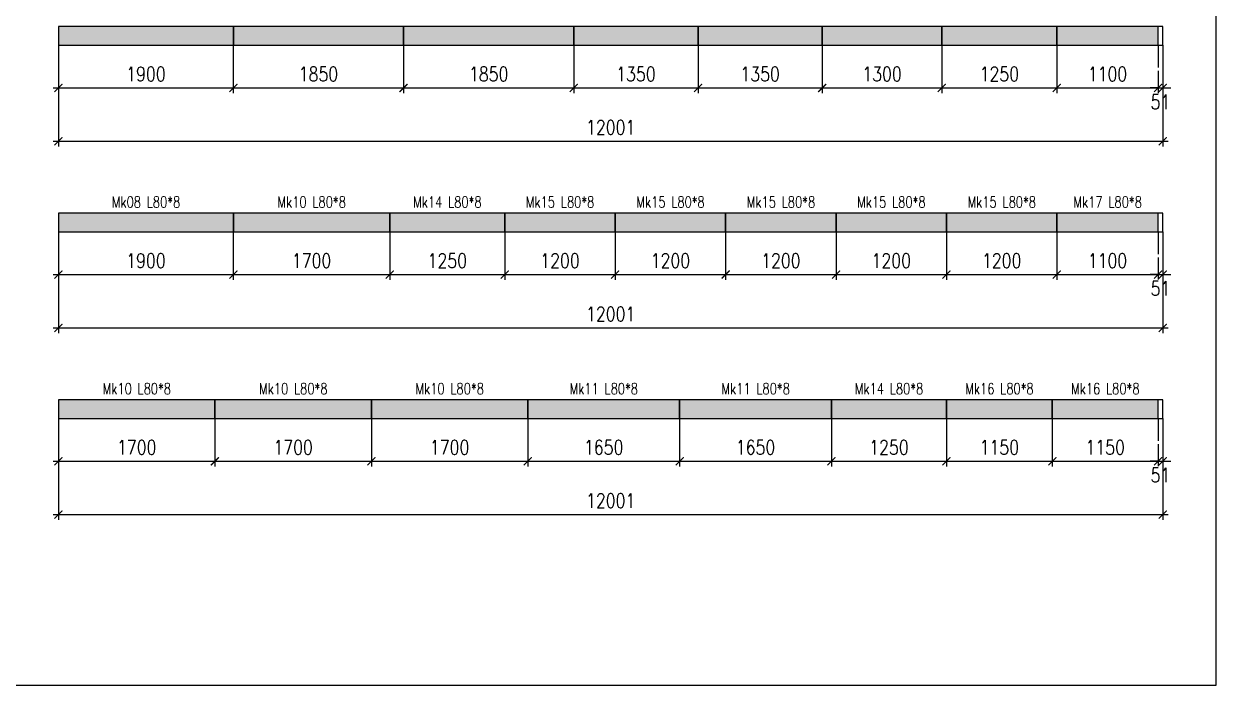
# Model space of a CAD drawing. Header units: millimetres. Extents: x -56 to 421004, y -1 to 91234.
# Drawn here: x 394712 to 407670, y 66009 to 73200 of the extents above; entities that cross this region are included whole.
import ezdxf
from ezdxf.enums import TextEntityAlignment as Align

# ---------------------------------------------------------------- set-up
doc = ezdxf.new("R2010")
doc.units = ezdxf.units.MM
doc.styles.add('EasyCutStyle', font='romans.shx', dxfattribs={"width": 0.8})
doc.styles.add('EasyCutStyleOptimezeBars', font='Romans.shx', dxfattribs={"width": 0.8})
doc.dimstyles.new('EasyCutDimOptimezeBars', dxfattribs={"dimscale": 57.971, "dimtxt": 2.7, "dimasz": 1.5, "dimexe": 1, "dimexo": 0, "dimgap": 1.25, "dimtad": 1, "dimdec": 1, "dimrnd": 0.5, "dimzin": 12, "dimdsep": 46, "dimtxsty": 'EasyCutStyleOptimezeBars', "dimblk": 'ARCHTICK', "dimblk1": 'ARCHTICK', "dimblk2": 'ARCHTICK', "dimcen": 1, "dimdle": 1, "dimclrd": 1, "dimclre": 1, "dimclrt": 3, "dimadec": 3, "dimazin": 0, "dimtfac": 1, "dimtdec": 1, "dimtix": 1, "dimtmove": 0, "dimatfit": 3, "dimfxl": 1, "dimtfill": 1, "dimtolj": 1, "dimtzin": 0, "dimarcsym": 0})

# ---------------------------------------------------------------- blocks, each defined once
blk = doc.blocks.new('_ArchTick')
at = {"color": 0, "linetype": 'ByBlock', "const_width": 0.15}
blk.add_lwpolyline([(-0.5, -0.5), (0.5, 0.5)], dxfattribs=at)
blk = doc.blocks.new('*D1874')
at = {"color": 1, "lineweight": -2}
for p, q in [((395089, 72967), (395089, 72445)), ((396989, 72967), (396989, 72445)), ((395031, 72503), (397047, 72503))]:
    blk.add_line(p, q, dxfattribs=at)
at = {"layer": 'Defpoints', "color": 0}
for p in [(395089, 72967), (396989, 72967), (396989, 72503)]:
    blk.add_point(p, dxfattribs=at)
at = {"color": 1, "lineweight": -2, "xscale": 86.9637, "yscale": 86.9637, "zscale": 86.9637, "rotation": 180}
blk.add_blockref('_ArchTick', (395089, 72503), dxfattribs=at)
at = {"color": 1, "lineweight": -2, "xscale": 86.9637, "yscale": 86.9637, "zscale": 86.9637}
blk.add_blockref('_ArchTick', (396989, 72503), dxfattribs=at)
at = {"color": 3, "insert": (396039, 72654), "char_height": 156.5, "attachment_point": 5, "style": 'EasyCutStyleOptimezeBars', "bg_fill": 3, "box_fill_scale": 1.1, "bg_fill_color": 256, "bg_fill_true_color": 13158600, "bg_fill_transparency": 13589988}
blk.add_mtext('\\A1;1900', dxfattribs=at)
blk = doc.blocks.new('*D1875')
at = {"color": 1, "lineweight": -2}
for p, q in [((396989, 72967), (396989, 72445)), ((398839, 72967), (398839, 72445)), ((396931, 72503), (398897, 72503))]:
    blk.add_line(p, q, dxfattribs=at)
at = {"layer": 'Defpoints', "color": 0}
for p in [(396989, 72967), (398839, 72967), (398839, 72503)]:
    blk.add_point(p, dxfattribs=at)
at = {"color": 1, "lineweight": -2, "xscale": 86.9637, "yscale": 86.9637, "zscale": 86.9637, "rotation": 180}
blk.add_blockref('_ArchTick', (396989, 72503), dxfattribs=at)
at = {"color": 1, "lineweight": -2, "xscale": 86.9637, "yscale": 86.9637, "zscale": 86.9637}
blk.add_blockref('_ArchTick', (398839, 72503), dxfattribs=at)
at = {"color": 3, "insert": (397914, 72654), "char_height": 156.5, "attachment_point": 5, "style": 'EasyCutStyleOptimezeBars', "bg_fill": 3, "box_fill_scale": 1.1, "bg_fill_color": 256, "bg_fill_true_color": 13158600, "bg_fill_transparency": 4259909}
blk.add_mtext('\\A1;1850', dxfattribs=at)
blk = doc.blocks.new('*D1876')
at = {"color": 1, "lineweight": -2}
for p, q in [((398839, 72967), (398839, 72445)), ((400689, 72967), (400689, 72445)), ((398781, 72503), (400747, 72503))]:
    blk.add_line(p, q, dxfattribs=at)
at = {"layer": 'Defpoints', "color": 0}
for p in [(398839, 72967), (400689, 72967), (400689, 72503)]:
    blk.add_point(p, dxfattribs=at)
at = {"color": 1, "lineweight": -2, "xscale": 86.9637, "yscale": 86.9637, "zscale": 86.9637, "rotation": 180}
blk.add_blockref('_ArchTick', (398839, 72503), dxfattribs=at)
at = {"color": 1, "lineweight": -2, "xscale": 86.9637, "yscale": 86.9637, "zscale": 86.9637}
blk.add_blockref('_ArchTick', (400689, 72503), dxfattribs=at)
at = {"color": 3, "insert": (399764, 72654), "char_height": 156.5, "attachment_point": 5, "style": 'EasyCutStyleOptimezeBars', "bg_fill": 3, "box_fill_scale": 1.1, "bg_fill_color": 256, "bg_fill_true_color": 13158600, "bg_fill_transparency": 13715020}
blk.add_mtext('\\A1;1850', dxfattribs=at)
blk = doc.blocks.new('*D1877')
at = {"color": 1, "lineweight": -2}
for p, q in [((400689, 72967), (400689, 72445)), ((402039, 72967), (402039, 72445)), ((400631, 72503), (402097, 72503))]:
    blk.add_line(p, q, dxfattribs=at)
at = {"layer": 'Defpoints', "color": 0}
for p in [(400689, 72967), (402039, 72967), (402039, 72503)]:
    blk.add_point(p, dxfattribs=at)
at = {"color": 1, "lineweight": -2, "xscale": 86.9637, "yscale": 86.9637, "zscale": 86.9637, "rotation": 180}
blk.add_blockref('_ArchTick', (400689, 72503), dxfattribs=at)
at = {"color": 1, "lineweight": -2, "xscale": 86.9637, "yscale": 86.9637, "zscale": 86.9637}
blk.add_blockref('_ArchTick', (402039, 72503), dxfattribs=at)
at = {"color": 3, "insert": (401364, 72654), "char_height": 156.5, "attachment_point": 5, "style": 'EasyCutStyleOptimezeBars', "bg_fill": 3, "box_fill_scale": 1.1, "bg_fill_color": 256, "bg_fill_true_color": 13158600, "bg_fill_transparency": 13731200}
blk.add_mtext('\\A1;1350', dxfattribs=at)
blk = doc.blocks.new('*D1878')
at = {"color": 1, "lineweight": -2}
for p, q in [((402039, 72967), (402039, 72445)), ((403389, 72967), (403389, 72445)), ((401981, 72503), (403447, 72503))]:
    blk.add_line(p, q, dxfattribs=at)
at = {"layer": 'Defpoints', "color": 0}
for p in [(402039, 72967), (403389, 72967), (403389, 72503)]:
    blk.add_point(p, dxfattribs=at)
at = {"color": 1, "lineweight": -2, "xscale": 86.9637, "yscale": 86.9637, "zscale": 86.9637, "rotation": 180}
blk.add_blockref('_ArchTick', (402039, 72503), dxfattribs=at)
at = {"color": 1, "lineweight": -2, "xscale": 86.9637, "yscale": 86.9637, "zscale": 86.9637}
blk.add_blockref('_ArchTick', (403389, 72503), dxfattribs=at)
at = {"color": 3, "insert": (402714, 72654), "char_height": 156.5, "attachment_point": 5, "style": 'EasyCutStyleOptimezeBars', "bg_fill": 3, "box_fill_scale": 1.1, "bg_fill_color": 256, "bg_fill_true_color": 13158600, "bg_fill_transparency": 5959289}
blk.add_mtext('\\A1;1350', dxfattribs=at)
blk = doc.blocks.new('*D1879')
at = {"color": 1, "lineweight": -2}
for p, q in [((403389, 72967), (403389, 72445)), ((404689, 72967), (404689, 72445)), ((403331, 72503), (404747, 72503))]:
    blk.add_line(p, q, dxfattribs=at)
at = {"layer": 'Defpoints', "color": 0}
for p in [(403389, 72967), (404689, 72967), (404689, 72503)]:
    blk.add_point(p, dxfattribs=at)
at = {"color": 1, "lineweight": -2, "xscale": 86.9637, "yscale": 86.9637, "zscale": 86.9637, "rotation": 180}
blk.add_blockref('_ArchTick', (403389, 72503), dxfattribs=at)
at = {"color": 1, "lineweight": -2, "xscale": 86.9637, "yscale": 86.9637, "zscale": 86.9637}
blk.add_blockref('_ArchTick', (404689, 72503), dxfattribs=at)
at = {"color": 3, "insert": (404039, 72654), "char_height": 156.5, "attachment_point": 5, "style": 'EasyCutStyleOptimezeBars', "bg_fill": 3, "box_fill_scale": 1.1, "bg_fill_color": 256, "bg_fill_true_color": 13158600, "bg_fill_transparency": 0}
blk.add_mtext('\\A1;1300', dxfattribs=at)
blk = doc.blocks.new('*D1880')
at = {"color": 1, "lineweight": -2}
for p, q in [((404689, 72967), (404689, 72445)), ((405939, 72967), (405939, 72445)), ((404631, 72503), (405997, 72503))]:
    blk.add_line(p, q, dxfattribs=at)
at = {"layer": 'Defpoints', "color": 0}
for p in [(404689, 72967), (405939, 72967), (405939, 72503)]:
    blk.add_point(p, dxfattribs=at)
at = {"color": 1, "lineweight": -2, "xscale": 86.9637, "yscale": 86.9637, "zscale": 86.9637, "rotation": 180}
blk.add_blockref('_ArchTick', (404689, 72503), dxfattribs=at)
at = {"color": 1, "lineweight": -2, "xscale": 86.9637, "yscale": 86.9637, "zscale": 86.9637}
blk.add_blockref('_ArchTick', (405939, 72503), dxfattribs=at)
at = {"color": 3, "insert": (405314, 72654), "char_height": 156.5, "attachment_point": 5, "style": 'EasyCutStyleOptimezeBars', "bg_fill": 3, "box_fill_scale": 1.1, "bg_fill_color": 256, "bg_fill_true_color": 13158600, "bg_fill_transparency": 13807552}
blk.add_mtext('\\A1;1250', dxfattribs=at)
blk = doc.blocks.new('*D1881')
at = {"color": 1, "lineweight": -2}
for p, q in [((405939, 72967), (405939, 72445)), ((407039, 72967), (407039, 72445)), ((405881, 72503), (407097, 72503))]:
    blk.add_line(p, q, dxfattribs=at)
at = {"layer": 'Defpoints', "color": 0}
for p in [(405939, 72967), (407039, 72967), (407039, 72503)]:
    blk.add_point(p, dxfattribs=at)
at = {"color": 1, "lineweight": -2, "xscale": 86.9637, "yscale": 86.9637, "zscale": 86.9637, "rotation": 180}
blk.add_blockref('_ArchTick', (405939, 72503), dxfattribs=at)
at = {"color": 1, "lineweight": -2, "xscale": 86.9637, "yscale": 86.9637, "zscale": 86.9637}
blk.add_blockref('_ArchTick', (407039, 72503), dxfattribs=at)
at = {"color": 3, "insert": (406489, 72654), "char_height": 156.5, "attachment_point": 5, "style": 'EasyCutStyleOptimezeBars', "bg_fill": 3, "box_fill_scale": 1.1, "bg_fill_color": 256, "bg_fill_true_color": 13158600, "bg_fill_transparency": 0}
blk.add_mtext('\\A1;1100', dxfattribs=at)
blk = doc.blocks.new('*D1882')
at = {"color": 1, "lineweight": -2}
for p, q in [((407039, 72967), (407039, 72445)), ((407090, 72967), (407090, 72445)), ((407039, 72503), (406952, 72503)), ((407039, 72503), (407090, 72503)), ((407090, 72503), (407177, 72503))]:
    blk.add_line(p, q, dxfattribs=at)
at = {"layer": 'Defpoints', "color": 0}
for p in [(407039, 72967), (407090, 72967)]:
    blk.add_point(p, dxfattribs=at)
at = {"color": 1, "lineweight": -2, "xscale": 86.9637, "yscale": 86.9637, "zscale": 86.9637}
blk.add_blockref('_ArchTick', (407039, 72503), dxfattribs=at)
at = {"color": 1, "lineweight": -2, "xscale": 86.9637, "yscale": 86.9637, "zscale": 86.9637, "rotation": 180}
blk.add_blockref('_ArchTick', (407090, 72503), dxfattribs=at)
at = {"color": 3, "char_height": 156.5, "attachment_point": 5, "style": 'EasyCutStyleOptimezeBars', "bg_fill": 3, "box_fill_scale": 1.1, "bg_fill_color": 256, "bg_fill_true_color": 13158600}
for s, insert, bg_fill_transparency in [('\\A1;', (407065, 72706), 10337776), ('\\A1;51', (407065, 72352), 0)]:
    blk.add_mtext(s, dxfattribs=dict(at, insert=insert, bg_fill_transparency=bg_fill_transparency))
at = {"layer": 'Defpoints', "color": 0}
blk.add_point((407090, 72503), dxfattribs=at)
blk = doc.blocks.new('*D1883')
at = {"color": 1, "lineweight": -2}
for p, q in [((395089, 72967), (395089, 71865)), ((407090, 72967), (407090, 71865)), ((395031, 71923), (407148, 71923))]:
    blk.add_line(p, q, dxfattribs=at)
at = {"layer": 'Defpoints', "color": 0}
for p in [(395089, 72967), (407090, 72967), (407090, 71923)]:
    blk.add_point(p, dxfattribs=at)
at = {"color": 1, "lineweight": -2, "xscale": 86.9637, "yscale": 86.9637, "zscale": 86.9637, "rotation": 180}
blk.add_blockref('_ArchTick', (395089, 71923), dxfattribs=at)
at = {"color": 1, "lineweight": -2, "xscale": 86.9637, "yscale": 86.9637, "zscale": 86.9637}
blk.add_blockref('_ArchTick', (407090, 71923), dxfattribs=at)
at = {"color": 3, "insert": (401090, 72074), "char_height": 156.5, "attachment_point": 5, "style": 'EasyCutStyleOptimezeBars', "bg_fill": 3, "box_fill_scale": 1.1, "bg_fill_color": 256, "bg_fill_true_color": 13158600, "bg_fill_transparency": 0}
blk.add_mtext('\\A1;12001', dxfattribs=at)
blk = doc.blocks.new('*D1884')
at = {"color": 1, "lineweight": -2}
for p, q in [((395089, 70937), (395089, 70416)), ((396989, 70937), (396989, 70416)), ((395031, 70474), (397047, 70474))]:
    blk.add_line(p, q, dxfattribs=at)
at = {"layer": 'Defpoints', "color": 0}
for p in [(395089, 70937), (396989, 70937), (396989, 70474)]:
    blk.add_point(p, dxfattribs=at)
at = {"color": 1, "lineweight": -2, "xscale": 86.9637, "yscale": 86.9637, "zscale": 86.9637, "rotation": 180}
blk.add_blockref('_ArchTick', (395089, 70474), dxfattribs=at)
at = {"color": 1, "lineweight": -2, "xscale": 86.9637, "yscale": 86.9637, "zscale": 86.9637}
blk.add_blockref('_ArchTick', (396989, 70474), dxfattribs=at)
at = {"color": 3, "insert": (396039, 70624), "char_height": 156.5, "attachment_point": 5, "style": 'EasyCutStyleOptimezeBars', "bg_fill": 3, "box_fill_scale": 1.1, "bg_fill_color": 256, "bg_fill_true_color": 13158600, "bg_fill_transparency": 13815808}
blk.add_mtext('\\A1;1900', dxfattribs=at)
blk = doc.blocks.new('*D1885')
at = {"color": 1, "lineweight": -2}
for p, q in [((396989, 70937), (396989, 70416)), ((398689, 70937), (398689, 70416)), ((396931, 70474), (398747, 70474))]:
    blk.add_line(p, q, dxfattribs=at)
at = {"layer": 'Defpoints', "color": 0}
for p in [(396989, 70937), (398689, 70937), (398689, 70474)]:
    blk.add_point(p, dxfattribs=at)
at = {"color": 1, "lineweight": -2, "xscale": 86.9637, "yscale": 86.9637, "zscale": 86.9637, "rotation": 180}
blk.add_blockref('_ArchTick', (396989, 70474), dxfattribs=at)
at = {"color": 1, "lineweight": -2, "xscale": 86.9637, "yscale": 86.9637, "zscale": 86.9637}
blk.add_blockref('_ArchTick', (398689, 70474), dxfattribs=at)
at = {"color": 3, "insert": (397839, 70624), "char_height": 156.5, "attachment_point": 5, "style": 'EasyCutStyleOptimezeBars', "bg_fill": 3, "box_fill_scale": 1.1, "bg_fill_color": 256, "bg_fill_true_color": 13158600, "bg_fill_transparency": 10805520}
blk.add_mtext('\\A1;1700', dxfattribs=at)
blk = doc.blocks.new('*D1886')
at = {"color": 1, "lineweight": -2}
for p, q in [((398689, 70937), (398689, 70416)), ((399939, 70937), (399939, 70416)), ((398631, 70474), (399997, 70474))]:
    blk.add_line(p, q, dxfattribs=at)
at = {"layer": 'Defpoints', "color": 0}
for p in [(398689, 70937), (399939, 70937), (399939, 70474)]:
    blk.add_point(p, dxfattribs=at)
at = {"color": 1, "lineweight": -2, "xscale": 86.9637, "yscale": 86.9637, "zscale": 86.9637, "rotation": 180}
blk.add_blockref('_ArchTick', (398689, 70474), dxfattribs=at)
at = {"color": 1, "lineweight": -2, "xscale": 86.9637, "yscale": 86.9637, "zscale": 86.9637}
blk.add_blockref('_ArchTick', (399939, 70474), dxfattribs=at)
at = {"color": 3, "insert": (399314, 70624), "char_height": 156.5, "attachment_point": 5, "style": 'EasyCutStyleOptimezeBars', "bg_fill": 3, "box_fill_scale": 1.1, "bg_fill_color": 256, "bg_fill_true_color": 13158600, "bg_fill_transparency": 3562700}
blk.add_mtext('\\A1;1250', dxfattribs=at)
blk = doc.blocks.new('*D1887')
at = {"color": 1, "lineweight": -2}
for p, q in [((399939, 70937), (399939, 70416)), ((401139, 70937), (401139, 70416)), ((399881, 70474), (401197, 70474))]:
    blk.add_line(p, q, dxfattribs=at)
at = {"layer": 'Defpoints', "color": 0}
for p in [(399939, 70937), (401139, 70937), (401139, 70474)]:
    blk.add_point(p, dxfattribs=at)
at = {"color": 1, "lineweight": -2, "xscale": 86.9637, "yscale": 86.9637, "zscale": 86.9637, "rotation": 180}
blk.add_blockref('_ArchTick', (399939, 70474), dxfattribs=at)
at = {"color": 1, "lineweight": -2, "xscale": 86.9637, "yscale": 86.9637, "zscale": 86.9637}
blk.add_blockref('_ArchTick', (401139, 70474), dxfattribs=at)
at = {"color": 3, "insert": (400539, 70624), "char_height": 156.5, "attachment_point": 5, "style": 'EasyCutStyleOptimezeBars', "bg_fill": 3, "box_fill_scale": 1.1, "bg_fill_color": 256, "bg_fill_true_color": 13158600, "bg_fill_transparency": 13814776}
blk.add_mtext('\\A1;1200', dxfattribs=at)
blk = doc.blocks.new('*D1888')
at = {"color": 1, "lineweight": -2}
for p, q in [((401139, 70937), (401139, 70416)), ((402339, 70937), (402339, 70416)), ((401081, 70474), (402397, 70474))]:
    blk.add_line(p, q, dxfattribs=at)
at = {"layer": 'Defpoints', "color": 0}
for p in [(401139, 70937), (402339, 70937), (402339, 70474)]:
    blk.add_point(p, dxfattribs=at)
at = {"color": 1, "lineweight": -2, "xscale": 86.9637, "yscale": 86.9637, "zscale": 86.9637, "rotation": 180}
blk.add_blockref('_ArchTick', (401139, 70474), dxfattribs=at)
at = {"color": 1, "lineweight": -2, "xscale": 86.9637, "yscale": 86.9637, "zscale": 86.9637}
blk.add_blockref('_ArchTick', (402339, 70474), dxfattribs=at)
at = {"color": 3, "insert": (401739, 70624), "char_height": 156.5, "attachment_point": 5, "style": 'EasyCutStyleOptimezeBars', "bg_fill": 3, "box_fill_scale": 1.1, "bg_fill_color": 256, "bg_fill_true_color": 13158600, "bg_fill_transparency": 16732}
blk.add_mtext('\\A1;1200', dxfattribs=at)
blk = doc.blocks.new('*D1889')
at = {"color": 1, "lineweight": -2}
for p, q in [((402339, 70937), (402339, 70416)), ((403539, 70937), (403539, 70416)), ((402281, 70474), (403597, 70474))]:
    blk.add_line(p, q, dxfattribs=at)
at = {"layer": 'Defpoints', "color": 0}
for p in [(402339, 70937), (403539, 70937), (403539, 70474)]:
    blk.add_point(p, dxfattribs=at)
at = {"color": 1, "lineweight": -2, "xscale": 86.9637, "yscale": 86.9637, "zscale": 86.9637, "rotation": 180}
blk.add_blockref('_ArchTick', (402339, 70474), dxfattribs=at)
at = {"color": 1, "lineweight": -2, "xscale": 86.9637, "yscale": 86.9637, "zscale": 86.9637}
blk.add_blockref('_ArchTick', (403539, 70474), dxfattribs=at)
at = {"color": 3, "insert": (402939, 70624), "char_height": 156.5, "attachment_point": 5, "style": 'EasyCutStyleOptimezeBars', "bg_fill": 3, "box_fill_scale": 1.1, "bg_fill_color": 256, "bg_fill_true_color": 13158600, "bg_fill_transparency": 0}
blk.add_mtext('\\A1;1200', dxfattribs=at)
blk = doc.blocks.new('*D1890')
at = {"color": 1, "lineweight": -2}
for p, q in [((403539, 70937), (403539, 70416)), ((404739, 70937), (404739, 70416)), ((403481, 70474), (404797, 70474))]:
    blk.add_line(p, q, dxfattribs=at)
at = {"layer": 'Defpoints', "color": 0}
for p in [(403539, 70937), (404739, 70937), (404739, 70474)]:
    blk.add_point(p, dxfattribs=at)
at = {"color": 1, "lineweight": -2, "xscale": 86.9637, "yscale": 86.9637, "zscale": 86.9637, "rotation": 180}
blk.add_blockref('_ArchTick', (403539, 70474), dxfattribs=at)
at = {"color": 1, "lineweight": -2, "xscale": 86.9637, "yscale": 86.9637, "zscale": 86.9637}
blk.add_blockref('_ArchTick', (404739, 70474), dxfattribs=at)
at = {"color": 3, "insert": (404139, 70624), "char_height": 156.5, "attachment_point": 5, "style": 'EasyCutStyleOptimezeBars', "bg_fill": 3, "box_fill_scale": 1.1, "bg_fill_color": 256, "bg_fill_true_color": 13158600, "bg_fill_transparency": 13787056}
blk.add_mtext('\\A1;1200', dxfattribs=at)
blk = doc.blocks.new('*D1891')
at = {"color": 1, "lineweight": -2}
for p, q in [((404739, 70937), (404739, 70416)), ((405939, 70937), (405939, 70416)), ((404681, 70474), (405997, 70474))]:
    blk.add_line(p, q, dxfattribs=at)
at = {"layer": 'Defpoints', "color": 0}
for p in [(404739, 70937), (405939, 70937), (405939, 70474)]:
    blk.add_point(p, dxfattribs=at)
at = {"color": 1, "lineweight": -2, "xscale": 86.9637, "yscale": 86.9637, "zscale": 86.9637, "rotation": 180}
blk.add_blockref('_ArchTick', (404739, 70474), dxfattribs=at)
at = {"color": 1, "lineweight": -2, "xscale": 86.9637, "yscale": 86.9637, "zscale": 86.9637}
blk.add_blockref('_ArchTick', (405939, 70474), dxfattribs=at)
at = {"color": 3, "insert": (405339, 70624), "char_height": 156.5, "attachment_point": 5, "style": 'EasyCutStyleOptimezeBars', "bg_fill": 3, "box_fill_scale": 1.1, "bg_fill_color": 256, "bg_fill_true_color": 13158600, "bg_fill_transparency": 13795280}
blk.add_mtext('\\A1;1200', dxfattribs=at)
blk = doc.blocks.new('*D1892')
at = {"color": 1, "lineweight": -2}
for p, q in [((405939, 70937), (405939, 70416)), ((407039, 70937), (407039, 70416)), ((405881, 70474), (407097, 70474))]:
    blk.add_line(p, q, dxfattribs=at)
at = {"layer": 'Defpoints', "color": 0}
for p in [(405939, 70937), (407039, 70937), (407039, 70474)]:
    blk.add_point(p, dxfattribs=at)
at = {"color": 1, "lineweight": -2, "xscale": 86.9637, "yscale": 86.9637, "zscale": 86.9637, "rotation": 180}
blk.add_blockref('_ArchTick', (405939, 70474), dxfattribs=at)
at = {"color": 1, "lineweight": -2, "xscale": 86.9637, "yscale": 86.9637, "zscale": 86.9637}
blk.add_blockref('_ArchTick', (407039, 70474), dxfattribs=at)
at = {"color": 3, "insert": (406489, 70624), "char_height": 156.5, "attachment_point": 5, "style": 'EasyCutStyleOptimezeBars', "bg_fill": 3, "box_fill_scale": 1.1, "bg_fill_color": 256, "bg_fill_true_color": 13158600, "bg_fill_transparency": 97744}
blk.add_mtext('\\A1;1100', dxfattribs=at)
blk = doc.blocks.new('*D1893')
at = {"color": 1, "lineweight": -2}
for p, q in [((407039, 70937), (407039, 70416)), ((407090, 70937), (407090, 70416)), ((407039, 70474), (406952, 70474)), ((407039, 70474), (407090, 70474)), ((407090, 70474), (407177, 70474))]:
    blk.add_line(p, q, dxfattribs=at)
at = {"layer": 'Defpoints', "color": 0}
for p in [(407039, 70937), (407090, 70937)]:
    blk.add_point(p, dxfattribs=at)
at = {"color": 1, "lineweight": -2, "xscale": 86.9637, "yscale": 86.9637, "zscale": 86.9637}
blk.add_blockref('_ArchTick', (407039, 70474), dxfattribs=at)
at = {"color": 1, "lineweight": -2, "xscale": 86.9637, "yscale": 86.9637, "zscale": 86.9637, "rotation": 180}
blk.add_blockref('_ArchTick', (407090, 70474), dxfattribs=at)
at = {"color": 3, "char_height": 156.5, "attachment_point": 5, "style": 'EasyCutStyleOptimezeBars', "bg_fill": 3, "box_fill_scale": 1.1, "bg_fill_color": 256, "bg_fill_true_color": 13158600, "bg_fill_transparency": 0}
for s, insert in [('\\A1;', (407065, 70677)), ('\\A1;51', (407065, 70323))]:
    blk.add_mtext(s, dxfattribs=dict(at, insert=insert))
at = {"layer": 'Defpoints', "color": 0}
blk.add_point((407090, 70474), dxfattribs=at)
blk = doc.blocks.new('*D1894')
at = {"color": 1, "lineweight": -2}
for p, q in [((395089, 70937), (395089, 69836)), ((407090, 70937), (407090, 69836)), ((395031, 69894), (407148, 69894))]:
    blk.add_line(p, q, dxfattribs=at)
at = {"layer": 'Defpoints', "color": 0}
for p in [(395089, 70937), (407090, 70937), (407090, 69894)]:
    blk.add_point(p, dxfattribs=at)
at = {"color": 1, "lineweight": -2, "xscale": 86.9637, "yscale": 86.9637, "zscale": 86.9637, "rotation": 180}
blk.add_blockref('_ArchTick', (395089, 69894), dxfattribs=at)
at = {"color": 1, "lineweight": -2, "xscale": 86.9637, "yscale": 86.9637, "zscale": 86.9637}
blk.add_blockref('_ArchTick', (407090, 69894), dxfattribs=at)
at = {"color": 3, "insert": (401090, 70045), "char_height": 156.5, "attachment_point": 5, "style": 'EasyCutStyleOptimezeBars', "bg_fill": 3, "box_fill_scale": 1.1, "bg_fill_color": 256, "bg_fill_true_color": 13158600, "bg_fill_transparency": 0}
blk.add_mtext('\\A1;12001', dxfattribs=at)
blk = doc.blocks.new('*D1895')
at = {"color": 1, "lineweight": -2}
for p, q in [((395089, 68908), (395089, 68387)), ((396789, 68908), (396789, 68387)), ((395031, 68444), (396847, 68444))]:
    blk.add_line(p, q, dxfattribs=at)
at = {"layer": 'Defpoints', "color": 0}
for p in [(395089, 68908), (396789, 68908), (396789, 68444)]:
    blk.add_point(p, dxfattribs=at)
at = {"color": 1, "lineweight": -2, "xscale": 86.9637, "yscale": 86.9637, "zscale": 86.9637, "rotation": 180}
blk.add_blockref('_ArchTick', (395089, 68444), dxfattribs=at)
at = {"color": 1, "lineweight": -2, "xscale": 86.9637, "yscale": 86.9637, "zscale": 86.9637}
blk.add_blockref('_ArchTick', (396789, 68444), dxfattribs=at)
at = {"color": 3, "insert": (395939, 68595), "char_height": 156.5, "attachment_point": 5, "style": 'EasyCutStyleOptimezeBars', "bg_fill": 3, "box_fill_scale": 1.1, "bg_fill_color": 256, "bg_fill_true_color": 13158600, "bg_fill_transparency": 0}
blk.add_mtext('\\A1;1700', dxfattribs=at)
blk = doc.blocks.new('*D1896')
at = {"color": 1, "lineweight": -2}
for p, q in [((396789, 68908), (396789, 68387)), ((398489, 68908), (398489, 68387)), ((396731, 68444), (398547, 68444))]:
    blk.add_line(p, q, dxfattribs=at)
at = {"layer": 'Defpoints', "color": 0}
for p in [(396789, 68908), (398489, 68908), (398489, 68444)]:
    blk.add_point(p, dxfattribs=at)
at = {"color": 1, "lineweight": -2, "xscale": 86.9637, "yscale": 86.9637, "zscale": 86.9637, "rotation": 180}
blk.add_blockref('_ArchTick', (396789, 68444), dxfattribs=at)
at = {"color": 1, "lineweight": -2, "xscale": 86.9637, "yscale": 86.9637, "zscale": 86.9637}
blk.add_blockref('_ArchTick', (398489, 68444), dxfattribs=at)
at = {"color": 3, "insert": (397639, 68595), "char_height": 156.5, "attachment_point": 5, "style": 'EasyCutStyleOptimezeBars', "bg_fill": 3, "box_fill_scale": 1.1, "bg_fill_color": 256, "bg_fill_true_color": 13158600, "bg_fill_transparency": 23440}
blk.add_mtext('\\A1;1700', dxfattribs=at)
blk = doc.blocks.new('*D1897')
at = {"color": 1, "lineweight": -2}
for p, q in [((398489, 68908), (398489, 68387)), ((400189, 68908), (400189, 68387)), ((398431, 68444), (400247, 68444))]:
    blk.add_line(p, q, dxfattribs=at)
at = {"layer": 'Defpoints', "color": 0}
for p in [(398489, 68908), (400189, 68908), (400189, 68444)]:
    blk.add_point(p, dxfattribs=at)
at = {"color": 1, "lineweight": -2, "xscale": 86.9637, "yscale": 86.9637, "zscale": 86.9637, "rotation": 180}
blk.add_blockref('_ArchTick', (398489, 68444), dxfattribs=at)
at = {"color": 1, "lineweight": -2, "xscale": 86.9637, "yscale": 86.9637, "zscale": 86.9637}
blk.add_blockref('_ArchTick', (400189, 68444), dxfattribs=at)
at = {"color": 3, "insert": (399339, 68595), "char_height": 156.5, "attachment_point": 5, "style": 'EasyCutStyleOptimezeBars', "bg_fill": 3, "box_fill_scale": 1.1, "bg_fill_color": 256, "bg_fill_true_color": 13158600, "bg_fill_transparency": 14215088}
blk.add_mtext('\\A1;1700', dxfattribs=at)
blk = doc.blocks.new('*D1898')
at = {"color": 1, "lineweight": -2}
for p, q in [((400189, 68908), (400189, 68387)), ((401839, 68908), (401839, 68387)), ((400131, 68444), (401897, 68444))]:
    blk.add_line(p, q, dxfattribs=at)
at = {"layer": 'Defpoints', "color": 0}
for p in [(400189, 68908), (401839, 68908), (401839, 68444)]:
    blk.add_point(p, dxfattribs=at)
at = {"color": 1, "lineweight": -2, "xscale": 86.9637, "yscale": 86.9637, "zscale": 86.9637, "rotation": 180}
blk.add_blockref('_ArchTick', (400189, 68444), dxfattribs=at)
at = {"color": 1, "lineweight": -2, "xscale": 86.9637, "yscale": 86.9637, "zscale": 86.9637}
blk.add_blockref('_ArchTick', (401839, 68444), dxfattribs=at)
at = {"color": 3, "insert": (401014, 68595), "char_height": 156.5, "attachment_point": 5, "style": 'EasyCutStyleOptimezeBars', "bg_fill": 3, "box_fill_scale": 1.1, "bg_fill_color": 256, "bg_fill_true_color": 13158600, "bg_fill_transparency": 20860}
blk.add_mtext('\\A1;1650', dxfattribs=at)
blk = doc.blocks.new('*D1899')
at = {"color": 1, "lineweight": -2}
for p, q in [((401839, 68908), (401839, 68387)), ((403489, 68908), (403489, 68387)), ((401781, 68444), (403547, 68444))]:
    blk.add_line(p, q, dxfattribs=at)
at = {"layer": 'Defpoints', "color": 0}
for p in [(401839, 68908), (403489, 68908), (403489, 68444)]:
    blk.add_point(p, dxfattribs=at)
at = {"color": 1, "lineweight": -2, "xscale": 86.9637, "yscale": 86.9637, "zscale": 86.9637, "rotation": 180}
blk.add_blockref('_ArchTick', (401839, 68444), dxfattribs=at)
at = {"color": 1, "lineweight": -2, "xscale": 86.9637, "yscale": 86.9637, "zscale": 86.9637}
blk.add_blockref('_ArchTick', (403489, 68444), dxfattribs=at)
at = {"color": 3, "insert": (402664, 68595), "char_height": 156.5, "attachment_point": 5, "style": 'EasyCutStyleOptimezeBars', "bg_fill": 3, "box_fill_scale": 1.1, "bg_fill_color": 256, "bg_fill_true_color": 13158600, "bg_fill_transparency": 14114988}
blk.add_mtext('\\A1;1650', dxfattribs=at)
blk = doc.blocks.new('*D1900')
at = {"color": 1, "lineweight": -2}
for p, q in [((403489, 68908), (403489, 68387)), ((404739, 68908), (404739, 68387)), ((403431, 68444), (404797, 68444))]:
    blk.add_line(p, q, dxfattribs=at)
at = {"layer": 'Defpoints', "color": 0}
for p in [(403489, 68908), (404739, 68908), (404739, 68444)]:
    blk.add_point(p, dxfattribs=at)
at = {"color": 1, "lineweight": -2, "xscale": 86.9637, "yscale": 86.9637, "zscale": 86.9637, "rotation": 180}
blk.add_blockref('_ArchTick', (403489, 68444), dxfattribs=at)
at = {"color": 1, "lineweight": -2, "xscale": 86.9637, "yscale": 86.9637, "zscale": 86.9637}
blk.add_blockref('_ArchTick', (404739, 68444), dxfattribs=at)
at = {"color": 3, "insert": (404114, 68595), "char_height": 156.5, "attachment_point": 5, "style": 'EasyCutStyleOptimezeBars', "bg_fill": 3, "box_fill_scale": 1.1, "bg_fill_color": 256, "bg_fill_true_color": 13158600, "bg_fill_transparency": 0}
blk.add_mtext('\\A1;1250', dxfattribs=at)
blk = doc.blocks.new('*D1901')
at = {"color": 1, "lineweight": -2}
for p, q in [((404739, 68908), (404739, 68387)), ((405889, 68908), (405889, 68387)), ((404681, 68444), (405947, 68444))]:
    blk.add_line(p, q, dxfattribs=at)
at = {"layer": 'Defpoints', "color": 0}
for p in [(404739, 68908), (405889, 68908), (405889, 68444)]:
    blk.add_point(p, dxfattribs=at)
at = {"color": 1, "lineweight": -2, "xscale": 86.9637, "yscale": 86.9637, "zscale": 86.9637, "rotation": 180}
blk.add_blockref('_ArchTick', (404739, 68444), dxfattribs=at)
at = {"color": 1, "lineweight": -2, "xscale": 86.9637, "yscale": 86.9637, "zscale": 86.9637}
blk.add_blockref('_ArchTick', (405889, 68444), dxfattribs=at)
at = {"color": 3, "insert": (405314, 68595), "char_height": 156.5, "attachment_point": 5, "style": 'EasyCutStyleOptimezeBars', "bg_fill": 3, "box_fill_scale": 1.1, "bg_fill_color": 256, "bg_fill_true_color": 13158600, "bg_fill_transparency": 14236832}
blk.add_mtext('\\A1;1150', dxfattribs=at)
blk = doc.blocks.new('*D1902')
at = {"color": 1, "lineweight": -2}
for p, q in [((405889, 68908), (405889, 68387)), ((407039, 68908), (407039, 68387)), ((405831, 68444), (407097, 68444))]:
    blk.add_line(p, q, dxfattribs=at)
at = {"layer": 'Defpoints', "color": 0}
for p in [(405889, 68908), (407039, 68908), (407039, 68444)]:
    blk.add_point(p, dxfattribs=at)
at = {"color": 1, "lineweight": -2, "xscale": 86.9637, "yscale": 86.9637, "zscale": 86.9637, "rotation": 180}
blk.add_blockref('_ArchTick', (405889, 68444), dxfattribs=at)
at = {"color": 1, "lineweight": -2, "xscale": 86.9637, "yscale": 86.9637, "zscale": 86.9637}
blk.add_blockref('_ArchTick', (407039, 68444), dxfattribs=at)
at = {"color": 3, "insert": (406464, 68595), "char_height": 156.5, "attachment_point": 5, "style": 'EasyCutStyleOptimezeBars', "bg_fill": 3, "box_fill_scale": 1.1, "bg_fill_color": 256, "bg_fill_true_color": 13158600, "bg_fill_transparency": 0}
blk.add_mtext('\\A1;1150', dxfattribs=at)
blk = doc.blocks.new('*D1903')
at = {"color": 1, "lineweight": -2}
for p, q in [((407039, 68908), (407039, 68387)), ((407090, 68908), (407090, 68387)), ((407039, 68444), (406952, 68444)), ((407039, 68444), (407090, 68444)), ((407090, 68444), (407177, 68444))]:
    blk.add_line(p, q, dxfattribs=at)
at = {"layer": 'Defpoints', "color": 0}
for p in [(407039, 68908), (407090, 68908)]:
    blk.add_point(p, dxfattribs=at)
at = {"color": 1, "lineweight": -2, "xscale": 86.9637, "yscale": 86.9637, "zscale": 86.9637}
blk.add_blockref('_ArchTick', (407039, 68444), dxfattribs=at)
at = {"color": 1, "lineweight": -2, "xscale": 86.9637, "yscale": 86.9637, "zscale": 86.9637, "rotation": 180}
blk.add_blockref('_ArchTick', (407090, 68444), dxfattribs=at)
at = {"color": 3, "char_height": 156.5, "attachment_point": 5, "style": 'EasyCutStyleOptimezeBars', "bg_fill": 3, "box_fill_scale": 1.1, "bg_fill_color": 256, "bg_fill_true_color": 13158600}
for s, insert, bg_fill_transparency in [('\\A1;', (407065, 68647), 23956), ('\\A1;51', (407065, 68294), 0)]:
    blk.add_mtext(s, dxfattribs=dict(at, insert=insert, bg_fill_transparency=bg_fill_transparency))
at = {"layer": 'Defpoints', "color": 0}
blk.add_point((407090, 68444), dxfattribs=at)
blk = doc.blocks.new('*D1904')
at = {"color": 1, "lineweight": -2}
for p, q in [((395089, 68908), (395089, 67807)), ((407090, 68908), (407090, 67807)), ((395031, 67865), (407148, 67865))]:
    blk.add_line(p, q, dxfattribs=at)
at = {"layer": 'Defpoints', "color": 0}
for p in [(395089, 68908), (407090, 68908), (407090, 67865)]:
    blk.add_point(p, dxfattribs=at)
at = {"color": 1, "lineweight": -2, "xscale": 86.9637, "yscale": 86.9637, "zscale": 86.9637, "rotation": 180}
blk.add_blockref('_ArchTick', (395089, 67865), dxfattribs=at)
at = {"color": 1, "lineweight": -2, "xscale": 86.9637, "yscale": 86.9637, "zscale": 86.9637}
blk.add_blockref('_ArchTick', (407090, 67865), dxfattribs=at)
at = {"color": 3, "insert": (401090, 68015), "char_height": 156.5, "attachment_point": 5, "style": 'EasyCutStyleOptimezeBars', "bg_fill": 3, "box_fill_scale": 1.1, "bg_fill_color": 256, "bg_fill_true_color": 13158600, "bg_fill_transparency": 24988}
blk.add_mtext('\\A1;12001', dxfattribs=at)

msp = doc.modelspace()

# ---------------------------------------------------------------- linework, layer by layer
at = {"color": 5}
msp.add_lwpolyline([(390451.25, 66009.5), (407670.06, 66009.5), (407670.06, 78184.41), (390451.25, 78184.41)], close=True, dxfattribs=at)
at = {"color": 231, "true_color": 0xfd58be}
for points in [[(395089.31, 72966.59), (407090.31, 72966.59), (407090.31, 73169.51), (395089.31, 73169.51)], [(395089.31, 70937.44), (407090.31, 70937.44), (407090.31, 71140.35), (395089.31, 71140.35)], [(395089.31, 68908.29), (407090.31, 68908.29), (407090.31, 69111.2), (395089.31, 69111.2)]]:
    msp.add_lwpolyline(points, close=True, dxfattribs=at)
at = {"color": 7}
for points in [[(395089.31, 72966.59), (396989.31, 72966.59), (396989.31, 73169.51), (395089.31, 73169.51)], [(396989.31, 72966.59), (398839.31, 72966.59), (398839.31, 73169.51), (396989.31, 73169.51)], [(398839.31, 72966.59), (400689.31, 72966.59), (400689.31, 73169.51), (398839.31, 73169.51)], [(400689.31, 72966.59), (402039.31, 72966.59), (402039.31, 73169.51), (400689.31, 73169.51)], [(402039.31, 72966.59), (403389.31, 72966.59), (403389.31, 73169.51), (402039.31, 73169.51)], [(403389.31, 72966.59), (404689.31, 72966.59), (404689.31, 73169.51), (403389.31, 73169.51)], [(404689.31, 72966.59), (405939.31, 72966.59), (405939.31, 73169.51), (404689.31, 73169.51)], [(405939.31, 72966.59), (407039.31, 72966.59), (407039.31, 73169.51), (405939.31, 73169.51)], [(395089.31, 70937.44), (396989.31, 70937.44), (396989.31, 71140.35), (395089.31, 71140.35)], [(396989.31, 70937.44), (398689.31, 70937.44), (398689.31, 71140.35), (396989.31, 71140.35)], [(398689.31, 70937.44), (399939.31, 70937.44), (399939.31, 71140.35), (398689.31, 71140.35)], [(399939.31, 70937.44), (401139.31, 70937.44), (401139.31, 71140.35), (399939.31, 71140.35)], [(401139.31, 70937.44), (402339.31, 70937.44), (402339.31, 71140.35), (401139.31, 71140.35)], [(402339.31, 70937.44), (403539.31, 70937.44), (403539.31, 71140.35), (402339.31, 71140.35)], [(403539.31, 70937.44), (404739.31, 70937.44), (404739.31, 71140.35), (403539.31, 71140.35)], [(404739.31, 70937.44), (405939.31, 70937.44), (405939.31, 71140.35), (404739.31, 71140.35)], [(405939.31, 70937.44), (407039.31, 70937.44), (407039.31, 71140.35), (405939.31, 71140.35)], [(395089.31, 68908.29), (396789.31, 68908.29), (396789.31, 69111.2), (395089.31, 69111.2)], [(396789.31, 68908.29), (398489.31, 68908.29), (398489.31, 69111.2), (396789.31, 69111.2)], [(398489.31, 68908.29), (400189.31, 68908.29), (400189.31, 69111.2), (398489.31, 69111.2)], [(400189.31, 68908.29), (401839.31, 68908.29), (401839.31, 69111.2), (400189.31, 69111.2)], [(401839.31, 68908.29), (403489.31, 68908.29), (403489.31, 69111.2), (401839.31, 69111.2)], [(403489.31, 68908.29), (404739.31, 68908.29), (404739.31, 69111.2), (403489.31, 69111.2)], [(404739.31, 68908.29), (405889.31, 68908.29), (405889.31, 69111.2), (404739.31, 69111.2)], [(405889.31, 68908.29), (407039.31, 68908.29), (407039.31, 69111.2), (405889.31, 69111.2)]]:
    msp.add_lwpolyline(points, close=True, dxfattribs=at)
at = {"color": 54, "true_color": 0x9f8b17}
for points in [[(395089.31, 72966.59), (396989.31, 72966.59), (395089.31, 73169.51), (396989.31, 73169.51)], [(395089.31, 70937.44), (396989.31, 70937.44), (395089.31, 71140.35), (396989.31, 71140.35)]]:
    msp.add_solid(points, dxfattribs=at)
at = {"color": 54, "true_color": 0x9f8817}
for points in [[(396989.31, 72966.59), (398839.31, 72966.59), (396989.31, 73169.51), (398839.31, 73169.51)], [(398839.31, 72966.59), (400689.31, 72966.59), (398839.31, 73169.51), (400689.31, 73169.51)]]:
    msp.add_solid(points, dxfattribs=at)
at = {"color": 44, "true_color": 0x976517}
for points in [[(400689.31, 72966.59), (402039.31, 72966.59), (400689.31, 73169.51), (402039.31, 73169.51)], [(402039.31, 72966.59), (403389.31, 72966.59), (402039.31, 73169.51), (403389.31, 73169.51)]]:
    msp.add_solid(points, dxfattribs=at)
at = {"color": 44, "true_color": 0x966117}
msp.add_solid([(403389.31, 72966.59), (404689.31, 72966.59), (403389.31, 73169.51), (404689.31, 73169.51)], dxfattribs=at)
at = {"color": 34, "true_color": 0x955e17}
for points in [[(404689.31, 72966.59), (405939.31, 72966.59), (404689.31, 73169.51), (405939.31, 73169.51)], [(398689.31, 70937.44), (399939.31, 70937.44), (398689.31, 71140.35), (399939.31, 71140.35)], [(403489.31, 68908.29), (404739.31, 68908.29), (403489.31, 69111.2), (404739.31, 69111.2)]]:
    msp.add_solid(points, dxfattribs=at)
at = {"color": 34, "true_color": 0x935417}
for points in [[(405939.31, 72966.59), (407039.31, 72966.59), (405939.31, 73169.51), (407039.31, 73169.51)], [(405939.31, 70937.44), (407039.31, 70937.44), (405939.31, 71140.35), (407039.31, 71140.35)]]:
    msp.add_solid(points, dxfattribs=at)
at = {"color": 44, "true_color": 0x9c7d17}
for points in [[(396989.31, 70937.44), (398689.31, 70937.44), (396989.31, 71140.35), (398689.31, 71140.35)], [(395089.31, 68908.29), (396789.31, 68908.29), (395089.31, 69111.2), (396789.31, 69111.2)], [(396789.31, 68908.29), (398489.31, 68908.29), (396789.31, 69111.2), (398489.31, 69111.2)], [(398489.31, 68908.29), (400189.31, 68908.29), (398489.31, 69111.2), (400189.31, 69111.2)]]:
    msp.add_solid(points, dxfattribs=at)
at = {"color": 34, "true_color": 0x945b17}
for points in [[(399939.31, 70937.44), (401139.31, 70937.44), (399939.31, 71140.35), (401139.31, 71140.35)], [(401139.31, 70937.44), (402339.31, 70937.44), (401139.31, 71140.35), (402339.31, 71140.35)], [(402339.31, 70937.44), (403539.31, 70937.44), (402339.31, 71140.35), (403539.31, 71140.35)], [(403539.31, 70937.44), (404739.31, 70937.44), (403539.31, 71140.35), (404739.31, 71140.35)], [(404739.31, 70937.44), (405939.31, 70937.44), (404739.31, 71140.35), (405939.31, 71140.35)]]:
    msp.add_solid(points, dxfattribs=at)
at = {"color": 44, "true_color": 0x9b7917}
for points in [[(400189.31, 68908.29), (401839.31, 68908.29), (400189.31, 69111.2), (401839.31, 69111.2)], [(401839.31, 68908.29), (403489.31, 68908.29), (401839.31, 69111.2), (403489.31, 69111.2)]]:
    msp.add_solid(points, dxfattribs=at)
at = {"color": 34, "true_color": 0x945717}
for points in [[(404739.31, 68908.29), (405889.31, 68908.29), (404739.31, 69111.2), (405889.31, 69111.2)], [(405889.31, 68908.29), (407039.31, 68908.29), (405889.31, 69111.2), (407039.31, 69111.2)]]:
    msp.add_solid(points, dxfattribs=at)

# ---------------------------------------------------------------- texts
at = {"style": 'EasyCutStyle', "width": 0.75}
for s, p in [('Mk08 L80*8', (396040.31, 71201.23)), ('Mk10 L80*8', (397840.31, 71201.23)), ('Mk14 L80*8', (399315.31, 71201.23)), ('Mk15 L80*8', (400540.31, 71201.23)), ('Mk15 L80*8', (401740.31, 71201.23)), ('Mk15 L80*8', (402940.31, 71201.23)), ('Mk15 L80*8', (404140.31, 71201.23)), ('Mk15 L80*8', (405340.31, 71201.23)), ('Mk17 L80*8', (406490.31, 71201.23)), ('Mk10 L80*8', (395940.31, 69172.08)), ('Mk10 L80*8', (397640.31, 69172.08)), ('Mk10 L80*8', (399340.31, 69172.08)), ('Mk11 L80*8', (401015.31, 69172.08)), ('Mk11 L80*8', (402665.31, 69172.08)), ('Mk14 L80*8', (404115.31, 69172.08)), ('Mk16 L80*8', (405315.31, 69172.08)), ('Mk16 L80*8', (406465.31, 69172.08))]:
    msp.add_text(s, height=121.749, dxfattribs=at).set_placement(p, align=Align.CENTER)

# ---------------------------------------------------------------- next in the draw order: dimensions: what is measured, and where the dimension line sits
for base, p1, p2, picture, middle in [((396989.31, 72502.79), (395089.31, 72966.59), (396989.31, 72966.59), '*D1874', (396039.31, 72653.52)), ((396989.31, 70473.63), (395089.31, 70937.44), (396989.31, 70937.44), '*D1884', (396039.31, 70624.37)), ((396789.31, 68444.48), (395089.31, 68908.29), (396789.31, 68908.29), '*D1895', (395939.31, 68595.22))]:
    dim = msp.add_linear_dim(base=base, p1=p1, p2=p2, dimstyle='EasyCutDimOptimezeBars', override={"dimscale": 57.9758, "dimtad": 1})
    dim.commit()
    dim.dimension.update_dxf_attribs({"geometry": picture, "text_midpoint": middle})

# ---------------------------------------------------------------- next in the draw order: dimensions: what is measured, and where the dimension line sits
for base, p1, p2, picture, middle in [((398839.31, 72502.79), (396989.31, 72966.59), (398839.31, 72966.59), '*D1875', (397914.31, 72653.52)), ((398689.31, 70473.63), (396989.31, 70937.44), (398689.31, 70937.44), '*D1885', (397839.31, 70624.37)), ((398489.31, 68444.48), (396789.31, 68908.29), (398489.31, 68908.29), '*D1896', (397639.31, 68595.22))]:
    dim = msp.add_linear_dim(base=base, p1=p1, p2=p2, dimstyle='EasyCutDimOptimezeBars', override={"dimscale": 57.9758, "dimtad": 1})
    dim.commit()
    dim.dimension.update_dxf_attribs({"geometry": picture, "text_midpoint": middle})

# ---------------------------------------------------------------- next in the draw order: dimensions: what is measured, and where the dimension line sits
for base, p1, p2, picture, middle in [((400689.31, 72502.79), (398839.31, 72966.59), (400689.31, 72966.59), '*D1876', (399764.31, 72653.52)), ((399939.31, 70473.63), (398689.31, 70937.44), (399939.31, 70937.44), '*D1886', (399314.31, 70624.37)), ((400189.31, 68444.48), (398489.31, 68908.29), (400189.31, 68908.29), '*D1897', (399339.31, 68595.22))]:
    dim = msp.add_linear_dim(base=base, p1=p1, p2=p2, dimstyle='EasyCutDimOptimezeBars', override={"dimscale": 57.9758, "dimtad": 1})
    dim.commit()
    dim.dimension.update_dxf_attribs({"geometry": picture, "text_midpoint": middle})

# ---------------------------------------------------------------- next in the draw order: dimensions: what is measured, and where the dimension line sits
for base, p1, p2, picture, middle in [((402039.31, 72502.79), (400689.31, 72966.59), (402039.31, 72966.59), '*D1877', (401364.31, 72653.52)), ((401139.31, 70473.63), (399939.31, 70937.44), (401139.31, 70937.44), '*D1887', (400539.31, 70624.37)), ((401839.31, 68444.48), (400189.31, 68908.29), (401839.31, 68908.29), '*D1898', (401014.31, 68595.22))]:
    dim = msp.add_linear_dim(base=base, p1=p1, p2=p2, dimstyle='EasyCutDimOptimezeBars', override={"dimscale": 57.9758, "dimtad": 1})
    dim.commit()
    dim.dimension.update_dxf_attribs({"geometry": picture, "text_midpoint": middle})

# ---------------------------------------------------------------- next in the draw order: dimensions: what is measured, and where the dimension line sits
for base, p1, p2, picture, middle in [((403389.31, 72502.79), (402039.31, 72966.59), (403389.31, 72966.59), '*D1878', (402714.31, 72653.52)), ((402339.31, 70473.63), (401139.31, 70937.44), (402339.31, 70937.44), '*D1888', (401739.31, 70624.37)), ((403489.31, 68444.48), (401839.31, 68908.29), (403489.31, 68908.29), '*D1899', (402664.31, 68595.22))]:
    dim = msp.add_linear_dim(base=base, p1=p1, p2=p2, dimstyle='EasyCutDimOptimezeBars', override={"dimscale": 57.9758, "dimtad": 1})
    dim.commit()
    dim.dimension.update_dxf_attribs({"geometry": picture, "text_midpoint": middle})

# ---------------------------------------------------------------- next in the draw order: dimensions: what is measured, and where the dimension line sits
for base, p1, p2, picture, middle in [((404689.31, 72502.79), (403389.31, 72966.59), (404689.31, 72966.59), '*D1879', (404039.31, 72653.52)), ((403539.31, 70473.63), (402339.31, 70937.44), (403539.31, 70937.44), '*D1889', (402939.31, 70624.37)), ((404739.31, 68444.48), (403489.31, 68908.29), (404739.31, 68908.29), '*D1900', (404114.31, 68595.22))]:
    dim = msp.add_linear_dim(base=base, p1=p1, p2=p2, dimstyle='EasyCutDimOptimezeBars', override={"dimscale": 57.9758, "dimtad": 1})
    dim.commit()
    dim.dimension.update_dxf_attribs({"geometry": picture, "text_midpoint": middle})

# ---------------------------------------------------------------- next in the draw order: dimensions: what is measured, and where the dimension line sits
for base, p1, p2, picture, middle in [((405939.31, 72502.79), (404689.31, 72966.59), (405939.31, 72966.59), '*D1880', (405314.31, 72653.52)), ((404739.31, 70473.63), (403539.31, 70937.44), (404739.31, 70937.44), '*D1890', (404139.31, 70624.37)), ((405889.31, 68444.48), (404739.31, 68908.29), (405889.31, 68908.29), '*D1901', (405314.31, 68595.22))]:
    dim = msp.add_linear_dim(base=base, p1=p1, p2=p2, dimstyle='EasyCutDimOptimezeBars', override={"dimscale": 57.9758, "dimtad": 1})
    dim.commit()
    dim.dimension.update_dxf_attribs({"geometry": picture, "text_midpoint": middle})

# ---------------------------------------------------------------- next in the draw order: dimensions: what is measured, and where the dimension line sits
for base, p1, p2, picture, middle in [((407039.31, 72502.79), (405939.31, 72966.59), (407039.31, 72966.59), '*D1881', (406489.31, 72653.52)), ((405939.31, 70473.63), (404739.31, 70937.44), (405939.31, 70937.44), '*D1891', (405339.31, 70624.37)), ((407039.31, 68444.48), (405889.31, 68908.29), (407039.31, 68908.29), '*D1902', (406464.31, 68595.22))]:
    dim = msp.add_linear_dim(base=base, p1=p1, p2=p2, dimstyle='EasyCutDimOptimezeBars', override={"dimscale": 57.9758, "dimtad": 1})
    dim.commit()
    dim.dimension.update_dxf_attribs({"geometry": picture, "text_midpoint": middle})

# ---------------------------------------------------------------- next in the draw order: dimensions: what is measured, and where the dimension line sits
for base, p1, p2, picture, middle in [((407090.31, 72502.79), (407039.31, 72966.59), (407090.31, 72966.59), '*D1882', (407064.81, 72502.79)), ((407090.31, 68444.48), (407039.31, 68908.29), (407090.31, 68908.29), '*D1903', (407064.81, 68444.48))]:
    dim = msp.add_linear_dim(base=base, p1=p1, p2=p2, text='\\X<>', dimstyle='EasyCutDimOptimezeBars', override={"dimscale": 57.9758})
    dim.commit()
    dim.dimension.update_dxf_attribs({"geometry": picture, "text_midpoint": middle})
dim = msp.add_linear_dim(base=(407039.31, 70473.63), p1=(405939.31, 70937.44), p2=(407039.31, 70937.44), dimstyle='EasyCutDimOptimezeBars', override={"dimscale": 57.9758, "dimtad": 1})
dim.commit()
dim.dimension.update_dxf_attribs({"geometry": '*D1892', "text_midpoint": (406489.31, 70624.37)})

# ---------------------------------------------------------------- next in the draw order: dimensions: what is measured, and where the dimension line sits
for base, p1, p2, picture, middle in [((407090.31, 71923.03), (395089.31, 72966.59), (407090.31, 72966.59), '*D1883', (401089.81, 72073.76)), ((407090.31, 67864.72), (395089.31, 68908.29), (407090.31, 68908.29), '*D1904', (401089.81, 68015.46))]:
    dim = msp.add_linear_dim(base=base, p1=p1, p2=p2, dimstyle='EasyCutDimOptimezeBars', override={"dimscale": 57.9758, "dimtad": 1})
    dim.commit()
    dim.dimension.update_dxf_attribs({"geometry": picture, "text_midpoint": middle})
dim = msp.add_linear_dim(base=(407090.31, 70473.63), p1=(407039.31, 70937.44), p2=(407090.31, 70937.44), text='\\X<>', dimstyle='EasyCutDimOptimezeBars', override={"dimscale": 57.9758})
dim.commit()
dim.dimension.update_dxf_attribs({"geometry": '*D1893', "text_midpoint": (407064.81, 70473.63)})

# ---------------------------------------------------------------- next in the draw order: dimensions: what is measured, and where the dimension line sits
dim = msp.add_linear_dim(base=(407090.31, 69893.87), p1=(395089.31, 70937.44), p2=(407090.31, 70937.44), dimstyle='EasyCutDimOptimezeBars', override={"dimscale": 57.9758, "dimtad": 1})
dim.commit()
dim.dimension.update_dxf_attribs({"geometry": '*D1894', "text_midpoint": (401089.81, 70044.61)})

doc.saveas('drawing.dxf')
